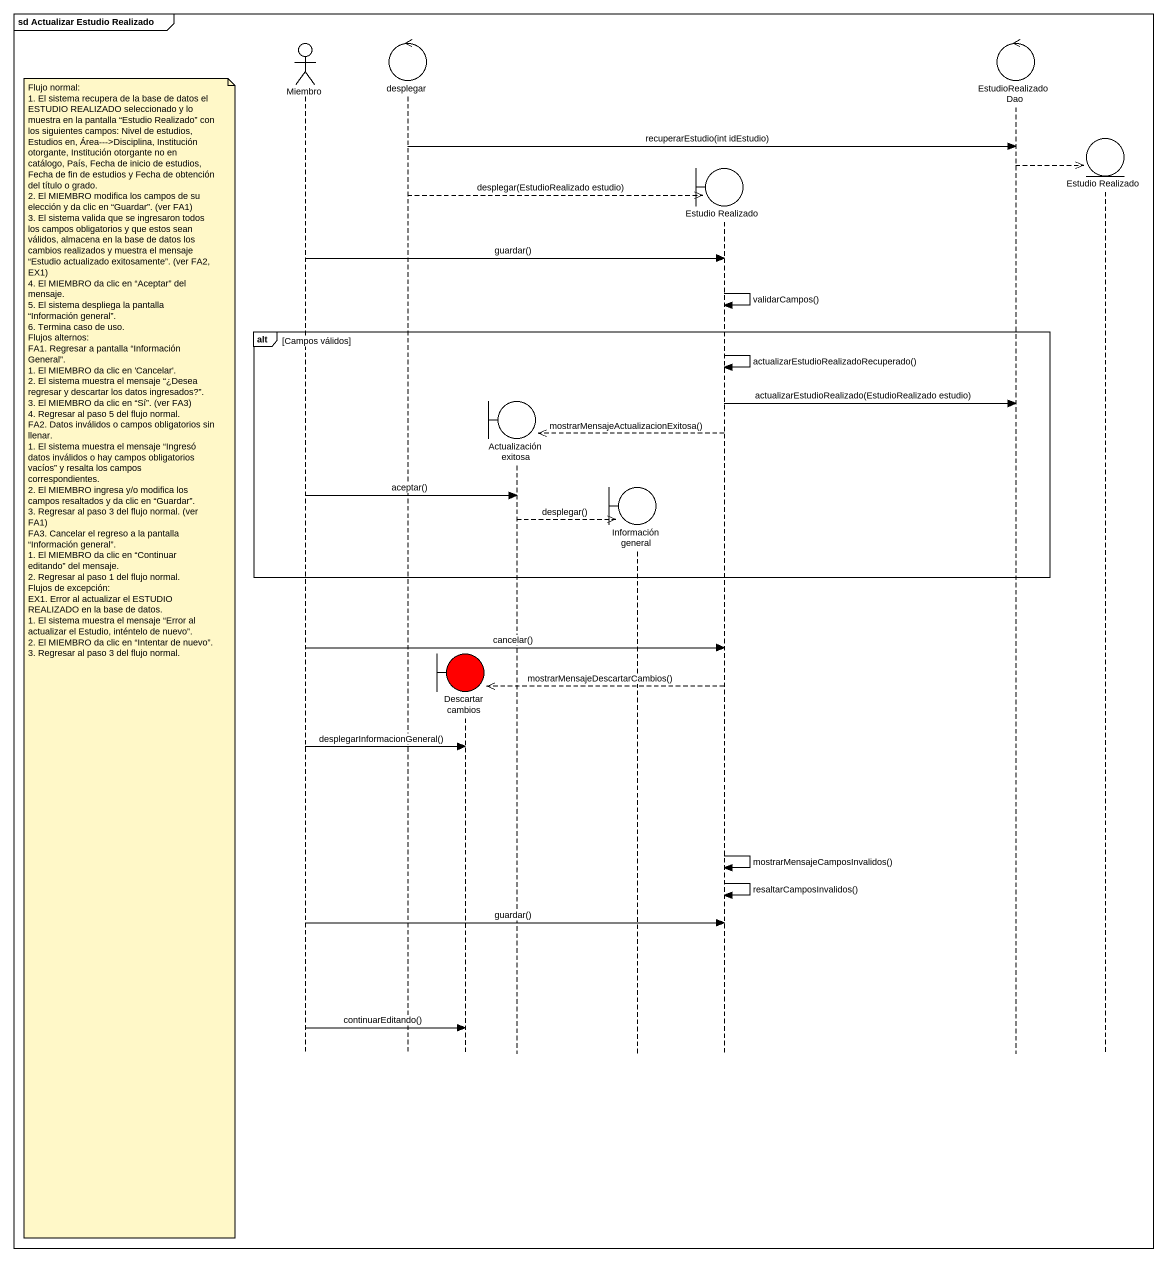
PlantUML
@startuml
mainframe sd Actualizar Estudio Realizado
hide footbox
actor Miembro #FFFFFF
control desplegar #FFFFFF
boundary "Descartar cambios" as Descartar_cambios #FF0000
boundary "Actualización exitosa" as Actualización_exitosa #FFFFFF
boundary "Información general" as Información_general #FFFFFF
boundary "Estudio Realizado" as Estudio_Realizado #FFFFFF
control EstudioRealizadoDao #FFFFFF
entity "Estudio Realizado" as Estudio_Realizado_2 #FFFFFF

desplegar -> EstudioRealizadoDao : recuperarEstudio(int idEstudio)
EstudioRealizadoDao -->> Estudio_Realizado_2 **
desplegar -->> Estudio_Realizado ** : desplegar(EstudioRealizado estudio)
Miembro -> Estudio_Realizado : guardar()
Estudio_Realizado -> Estudio_Realizado : validarCampos()
alt Campos válidos
  Estudio_Realizado -> Estudio_Realizado : actualizarEstudioRealizadoRecuperado()
  Estudio_Realizado -> EstudioRealizadoDao : actualizarEstudioRealizado(EstudioRealizado estudio)
  Estudio_Realizado -->> Actualización_exitosa ** : mostrarMensajeActualizacionExitosa()
  Miembro -> Actualización_exitosa : aceptar()
  Actualización_exitosa -->> Información_general ** : desplegar()
end
Miembro -> Estudio_Realizado : cancelar()
note left of Miembro
  Flujo normal:
  1. El sistema recupera de la base de datos el ESTUDIO REALIZADO seleccionado y lo muestra en la pantalla “Estudio Realizado” con los siguientes campos: Nivel de estudios, Estudios en, Área--->Disciplina, Institución otorgante, Institución otorgante no en catálogo, País, Fecha de inicio de estudios, Fecha de fin de estudios y Fecha de obtención del título o grado.
  2. El MIEMBRO modifica los campos de su elección y da clic en “Guardar”. (ver FA1)
  3. El sistema valida que se ingresaron todos los campos obligatorios y que estos sean válidos, almacena en la base de datos los cambios realizados y muestra el mensaje “Estudio actualizado exitosamente”. (ver FA2, EX1)
  4. El MIEMBRO da clic en “Aceptar” del mensaje.
  5. El sistema despliega la pantalla “Información general”.
  6. Termina caso de uso.
  Flujos alternos:
  FA1. Regresar a pantalla “Información General”.
  1. El MIEMBRO da clic en 'Cancelar'.
  2. El sistema muestra el mensaje “¿Desea regresar y descartar los datos ingresados?”.
  3. El MIEMBRO da clic en “Sí”. (ver FA3)
  4. Regresar al paso 5 del flujo normal.
  FA2. Datos inválidos o campos obligatorios sin llenar.
  1. El sistema muestra el mensaje “Ingresó datos inválidos o hay campos obligatorios vacíos” y resalta los campos correspondientes.
  2. El MIEMBRO ingresa y/o modifica los campos resaltados y da clic en “Guardar”.
  3. Regresar al paso 3 del flujo normal. (ver FA1)
  FA3. Cancelar el regreso a la pantalla “Información general”.
  1. El MIEMBRO da clic en “Continuar editando” del mensaje.
  2. Regresar al paso 1 del flujo normal.
  Flujos de excepción:
  EX1. Error al actualizar el ESTUDIO REALIZADO en la base de datos.
  1. El sistema muestra el mensaje “Error al actualizar el Estudio, inténtelo de nuevo”.
  2. El MIEMBRO da clic en “Intentar de nuevo”.
  3. Regresar al paso 3 del flujo normal.
end note
Estudio_Realizado -->> Descartar_cambios ** : mostrarMensajeDescartarCambios()
Miembro -> Descartar_cambios : desplegarInformacionGeneral()
Estudio_Realizado -> Estudio_Realizado : mostrarMensajeCamposInvalidos()
Estudio_Realizado -> Estudio_Realizado : resaltarCamposInvalidos()
Miembro -> Estudio_Realizado : guardar()
Miembro -> Descartar_cambios : continuarEditando()
@enduml
